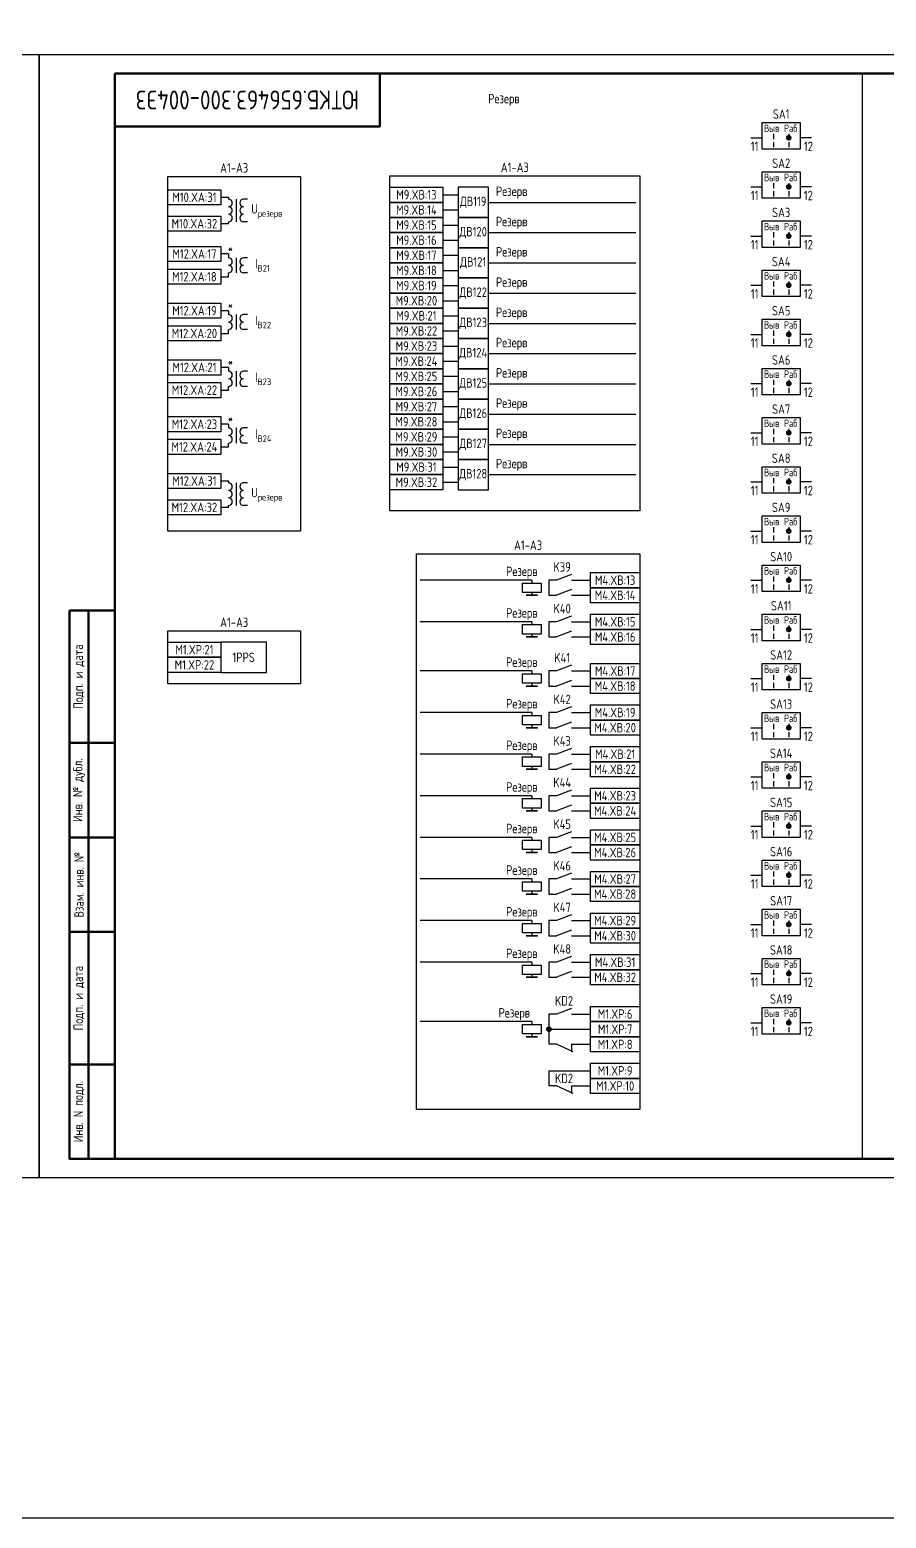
# Model space of a CAD drawing. Header units: millimetres. Extents: x -1612 to 9998, y -90 to 1220.
# Drawn here: x 7557.5 to 7783.8, y -90 to 303.6 of the extents above; entities that cross this region are included whole.
import ezdxf

# ---------------------------------------------------------------- set-up
doc = ezdxf.new("R2010")
doc.units = ezdxf.units.MM
doc.styles.add('Gost_type_A', font='GOST_A.TTF')

# ---------------------------------------------------------------- blocks, each defined once
blk = doc.blocks.new('Формат_А3')
blk.add_lwpolyline([(-420, 297), (0, 297), (0, 0), (-420, 0)], close=True)
at = {"lineweight": 50}
blk.add_lwpolyline([(-400, 292), (-5, 292), (-5, 5), (-400, 5)], close=True, dxfattribs=at)
blk = doc.blocks.new('Штамп угловой верхний')
at = {"lineweight": 50}
blk.add_lwpolyline([(0, 0), (70, 0), (70, -14), (0, -14)], close=True, dxfattribs=at)
blk = doc.blocks.new('POINT')
at = {"const_width": 0.75}
blk.add_lwpolyline([(-0.375, 0, 1), (0.375, 0, 1)], format="xyb", close=True, dxfattribs=at)
blk = doc.blocks.new('Переключатель_положение')
for p, q in [((2, 1), (2, -0.34)), ((2, -1.14), (2, -2.49))]:
    blk.add_line(p, q)
blk = doc.blocks.new('Штамп левый нижний')
at = {"lineweight": 50}
for points in [[(-12, 145), (-7, 145), (-7, 110), (-12, 110)], [(-7, 145), (0, 145), (0, 110), (-7, 110)], [(-12, 110), (-7, 110), (-7, 85), (-12, 85)], [(-7, 110), (0, 110), (0, 85), (-7, 85)], [(-12, 85), (-7, 85), (-7, 60), (-12, 60)], [(-7, 85), (0, 85), (0, 60), (-7, 60)], [(-12, 60), (-7, 60), (-7, 25), (-12, 25)], [(-7, 60), (0, 60), (0, 25), (-7, 25)], [(-12, 25), (-7, 25), (-7, 0), (-12, 0)], [(-7, 25), (0, 25), (0, 0), (-7, 0)]]:
    blk.add_lwpolyline(points, close=True, dxfattribs=at)
at = {"char_height": 2.5, "attachment_point": 5, "rotation": 90, "style": 'Gost_type_A'}
for s, insert, width in [('Подп. и дата', (-9.5, 127.5), 35), ('Инв. № дубл.', (-9.5, 97.5), 25), ('Взам. инв. №', (-9.5, 72.5), 25), ('Подп. и дата', (-9.5, 42.5), 35), ('Инв. N подл.', (-9.5, 12.5), 25)]:
    blk.add_mtext(s, dxfattribs=dict(at, insert=insert, width=width))

msp = doc.modelspace()

# ---------------------------------------------------------------- linework, layer by layer
for p, q in [((7777.5, 5), (7777.5, 292)), ((7748, 275), (7751, 275)), ((7764, 275), (7761, 275)), ((7666.64, 259.92), (7670.64, 259.92)), ((7748, 262), (7751, 262)), ((7764, 262), (7761, 262)), ((7666.64, 255.92), (7670.64, 255.92)), ((7678.64, 257.92), (7717.64, 257.92)), ((7666.64, 251.92), (7670.64, 251.92)), ((7678.64, 249.92), (7717.64, 249.92)), ((7748, 249), (7751, 249)), ((7764, 249), (7761, 249)), ((7610, 244.27), (7608, 244.27)), ((7666.64, 247.92), (7670.64, 247.92)), ((7666.64, 243.92), (7670.64, 243.92)), ((7678.64, 241.92), (7717.64, 241.92)), ((7608, 238.27), (7610, 238.27)), ((7666.64, 239.92), (7670.64, 239.92)), ((7666.64, 235.92), (7670.64, 235.92)), ((7678.64, 233.92), (7717.64, 233.92)), ((7748, 236), (7751, 236)), ((7764, 236), (7761, 236)), ((7610, 229.27), (7608, 229.27)), ((7666.64, 231.92), (7670.64, 231.92)), ((7666.64, 227.92), (7670.64, 227.92)), ((7678.64, 225.92), (7717.64, 225.92)), ((7608, 223.27), (7610, 223.27)), ((7666.64, 223.92), (7670.64, 223.92)), ((7748, 223), (7751, 223)), ((7764, 223), (7761, 223)), ((7666.64, 219.92), (7670.64, 219.92)), ((7678.64, 217.92), (7717.64, 217.92)), ((7610, 214.27), (7608, 214.27)), ((7666.64, 215.92), (7670.64, 215.92)), ((7666.64, 211.92), (7670.64, 211.92)), ((7678.64, 209.92), (7717.64, 209.92)), ((7748, 210), (7751, 210)), ((7764, 210), (7761, 210)), ((7608, 208.27), (7610, 208.27)), ((7666.64, 207.92), (7670.64, 207.92)), ((7666.64, 203.92), (7670.64, 203.92)), ((7678.64, 201.92), (7717.64, 201.92)), ((7610, 199.27), (7608, 199.27)), ((7666.64, 199.92), (7670.64, 199.92)), ((7748, 197), (7751, 197)), ((7764, 197), (7761, 197)), ((7608, 193.27), (7610, 193.27)), ((7666.64, 195.92), (7670.64, 195.92)), ((7678.64, 193.92), (7717.64, 193.92)), ((7666.64, 191.92), (7670.64, 191.92)), ((7666.64, 187.92), (7670.64, 187.92)), ((7678.64, 185.92), (7717.64, 185.92)), ((7666.64, 183.92), (7670.64, 183.92)), ((7748, 184), (7751, 184)), ((7764, 184), (7761, 184)), ((7748, 171), (7751, 171)), ((7764, 171), (7761, 171)), ((7690.14, 158.02), (7660.64, 158.02)), ((7690.14, 158.02), (7690.14, 157.27)), ((7748, 158), (7751, 158)), ((7764, 158), (7761, 158)), ((7690.14, 154.77), (7690.14, 154.02)), ((7690.14, 147.02), (7660.64, 147.02)), ((7690.14, 147.02), (7690.14, 146.27)), ((7690.14, 143.77), (7690.14, 143.02)), ((7748, 145), (7751, 145)), ((7764, 145), (7761, 145)), ((7690.14, 134.02), (7660.64, 134.02)), ((7690.14, 134.02), (7690.14, 133.27)), ((7690.14, 130.77), (7690.14, 130.02)), ((7748, 132), (7751, 132)), ((7764, 132), (7761, 132)), ((7690.14, 123.02), (7660.64, 123.02)), ((7690.14, 123.02), (7690.14, 122.27)), ((7690.14, 119.77), (7690.14, 119.02)), ((7748, 119), (7751, 119)), ((7764, 119), (7761, 119)), ((7690.14, 112.02), (7660.64, 112.02)), ((7690.14, 112.02), (7690.14, 111.27)), ((7690.14, 108.77), (7690.14, 108.02)), ((7748, 106), (7751, 106)), ((7764, 106), (7761, 106)), ((7690.14, 101.02), (7660.64, 101.02)), ((7690.14, 101.02), (7690.14, 100.27)), ((7690.14, 97.77), (7690.14, 97.02)), ((7748, 93), (7751, 93)), ((7764, 93), (7761, 93)), ((7690.14, 90.02), (7660.64, 90.02)), ((7690.14, 90.02), (7690.14, 89.27)), ((7690.14, 86.77), (7690.14, 86.02)), ((7690.14, 79.02), (7660.64, 79.02)), ((7690.14, 79.02), (7690.14, 78.27)), ((7748, 80), (7751, 80)), ((7764, 80), (7761, 80)), ((7690.14, 75.77), (7690.14, 75.02)), ((7690.14, 68.02), (7660.64, 68.02)), ((7690.14, 68.02), (7690.14, 67.27)), ((7748, 67), (7751, 67)), ((7764, 67), (7761, 67)), ((7690.14, 64.77), (7690.14, 64.02)), ((7690.14, 57.02), (7660.64, 57.02)), ((7690.14, 57.02), (7690.14, 56.27)), ((7690.14, 53.77), (7690.14, 53.02)), ((7748, 54), (7751, 54)), ((7764, 54), (7761, 54)), ((7690.14, 41.3), (7660.64, 41.3)), ((7690.14, 41.3), (7690.14, 40.55)), ((7748, 41), (7751, 41)), ((7764, 41), (7761, 41)), ((7690.14, 38.05), (7690.14, 37.3)), ((7700.64, 35.3), (7700.64, 33.3)), ((7694.64, 28.3), (7694.64, 24.3)), ((7700.64, 24.3), (7700.64, 22.3))]:
    msp.add_line(p, q)
at = {"ltscale": 4}
for p, q in [((7608, 259.27), (7610, 259.27)), ((7610, 259.27), (7610, 258.77)), ((7610, 259.27), (7610, 258.77)), ((7612, 258.77), (7612, 254.77)), ((7612, 256.77), (7612, 252.77)), ((7615, 258.77), (7614, 258.77)), ((7610, 252.27), (7608, 252.27)), ((7610, 252.27), (7610, 252.77)), ((7615, 252.77), (7614, 252.77)), ((7610, 244.27), (7610, 243.27)), ((7610, 243.77), (7610, 243.27)), ((7612, 243.27), (7612, 239.27)), ((7612, 243.27), (7612, 239.27)), ((7615, 243.27), (7614, 243.27)), ((7615, 243.27), (7614, 243.27)), ((7610, 238.27), (7610, 239.27)), ((7615, 239.27), (7614, 239.27)), ((7615, 239.27), (7614, 239.27)), ((7610, 229.27), (7610, 228.27)), ((7610, 228.77), (7610, 228.27)), ((7612, 228.27), (7612, 224.27)), ((7612, 228.27), (7612, 224.27)), ((7615, 228.27), (7614, 228.27)), ((7615, 228.27), (7614, 228.27)), ((7610, 223.27), (7610, 224.27)), ((7615, 224.27), (7614, 224.27)), ((7615, 224.27), (7614, 224.27)), ((7610, 214.27), (7610, 213.27)), ((7610, 213.77), (7610, 213.27)), ((7612, 213.27), (7612, 209.27)), ((7612, 213.27), (7612, 209.27)), ((7615, 213.27), (7614, 213.27)), ((7615, 213.27), (7614, 213.27)), ((7610, 208.27), (7610, 209.27)), ((7615, 209.27), (7614, 209.27)), ((7615, 209.27), (7614, 209.27)), ((7610, 199.27), (7610, 198.27)), ((7610, 198.77), (7610, 198.27)), ((7612, 198.27), (7612, 194.27)), ((7612, 198.27), (7612, 194.27)), ((7615, 198.27), (7614, 198.27)), ((7615, 198.27), (7614, 198.27)), ((7610, 193.27), (7610, 194.27)), ((7615, 194.27), (7614, 194.27)), ((7615, 194.27), (7614, 194.27)), ((7608, 184.26), (7610, 184.26)), ((7610, 184.26), (7610, 183.76)), ((7610, 184.26), (7610, 183.76)), ((7612, 183.76), (7612, 179.76)), ((7612, 181.76), (7612, 177.76)), ((7615, 183.76), (7614, 183.76)), ((7610, 177.26), (7608, 177.26)), ((7610, 177.26), (7610, 177.76)), ((7615, 177.76), (7614, 177.76))]:
    msp.add_line(p, q, dxfattribs=at)
at = {"ltscale": 1.08}
for p, q in [((7696.64, 158.02), (7694.64, 158.02)), ((7694.64, 158.02), (7694.64, 154.02)), ((7700.64, 158.02), (7705.64, 158.02)), ((7694.64, 154.02), (7696.64, 154.02)), ((7700.64, 154.02), (7705.64, 154.02)), ((7696.64, 147.02), (7694.64, 147.02)), ((7694.64, 147.02), (7694.64, 143.02)), ((7700.64, 147.02), (7705.64, 147.02)), ((7694.64, 143.02), (7696.64, 143.02)), ((7700.64, 143.02), (7705.64, 143.02)), ((7696.64, 134.02), (7694.64, 134.02)), ((7694.64, 134.02), (7694.64, 130.02)), ((7700.64, 134.02), (7705.64, 134.02)), ((7694.64, 130.02), (7696.64, 130.02)), ((7700.64, 130.02), (7705.64, 130.02)), ((7696.64, 123.02), (7694.64, 123.02)), ((7694.64, 123.02), (7694.64, 119.02)), ((7700.64, 123.02), (7705.64, 123.02)), ((7694.64, 119.02), (7696.64, 119.02)), ((7700.64, 119.02), (7705.64, 119.02)), ((7696.64, 112.02), (7694.64, 112.02)), ((7694.64, 112.02), (7694.64, 108.02)), ((7700.64, 112.02), (7705.64, 112.02)), ((7694.64, 108.02), (7696.64, 108.02)), ((7700.64, 108.02), (7705.64, 108.02)), ((7696.64, 101.02), (7694.64, 101.02)), ((7694.64, 101.02), (7694.64, 97.02)), ((7700.64, 101.02), (7705.64, 101.02)), ((7694.64, 97.02), (7696.64, 97.02)), ((7700.64, 97.02), (7705.64, 97.02)), ((7696.64, 90.02), (7694.64, 90.02)), ((7694.64, 90.02), (7694.64, 86.02)), ((7700.64, 90.02), (7705.64, 90.02)), ((7694.64, 86.02), (7696.64, 86.02)), ((7700.64, 86.02), (7705.64, 86.02)), ((7696.64, 79.02), (7694.64, 79.02)), ((7694.64, 79.02), (7694.64, 75.02)), ((7700.64, 79.02), (7705.64, 79.02)), ((7694.64, 75.02), (7696.64, 75.02)), ((7700.64, 75.02), (7705.64, 75.02)), ((7696.64, 68.02), (7694.64, 68.02)), ((7694.64, 68.02), (7694.64, 64.02)), ((7700.64, 68.02), (7705.64, 68.02)), ((7694.64, 64.02), (7696.64, 64.02)), ((7700.64, 64.02), (7705.64, 64.02)), ((7696.64, 57.02), (7694.64, 57.02)), ((7694.64, 57.02), (7694.64, 53.02)), ((7700.64, 57.02), (7705.64, 57.02)), ((7694.64, 53.02), (7696.64, 53.02)), ((7700.64, 53.02), (7705.64, 53.02)), ((7696.64, 43.3), (7694.64, 43.3)), ((7694.64, 43.3), (7694.64, 35.3)), ((7700.64, 43.3), (7705.64, 43.3)), ((7694.64, 39.3), (7705.64, 39.3)), ((7696.64, 35.3), (7694.64, 35.3)), ((7700.64, 35.3), (7705.64, 35.3)), ((7694.64, 28.3), (7705.64, 28.3)), ((7696.64, 24.3), (7694.64, 24.3)), ((7700.64, 24.3), (7705.64, 24.3))]:
    msp.add_line(p, q, dxfattribs=at)
at = {"ltscale": 4.32}
for p, q in [((7700.64, 159.52), (7696.64, 158.02)), ((7700.64, 155.52), (7696.64, 154.02)), ((7700.64, 148.52), (7696.64, 147.02)), ((7700.64, 144.52), (7696.64, 143.02)), ((7700.64, 135.52), (7696.64, 134.02)), ((7700.64, 131.52), (7696.64, 130.02)), ((7700.64, 124.52), (7696.64, 123.02)), ((7700.64, 120.52), (7696.64, 119.02)), ((7700.64, 113.52), (7696.64, 112.02)), ((7700.64, 109.52), (7696.64, 108.02)), ((7700.64, 102.52), (7696.64, 101.02)), ((7700.64, 98.52), (7696.64, 97.02)), ((7700.64, 91.52), (7696.64, 90.02)), ((7700.64, 87.52), (7696.64, 86.02)), ((7700.64, 80.52), (7696.64, 79.02)), ((7700.64, 76.52), (7696.64, 75.02)), ((7700.64, 69.52), (7696.64, 68.02)), ((7700.64, 65.52), (7696.64, 64.02)), ((7700.64, 58.52), (7696.64, 57.02)), ((7700.64, 54.52), (7696.64, 53.02)), ((7700.64, 44.8), (7696.64, 43.3)), ((7701.03, 33.3), (7696.64, 35.3)), ((7701.03, 22.3), (7696.64, 24.3))]:
    msp.add_line(p, q, dxfattribs=at)
for points in [[(-1612, 1220), (9998.36, 1220), (9998.36, -90), (-1612, -90)], [(7751, 279), (7761, 279), (7761, 272), (7751, 272)], [(7594, 264.78), (7629, 264.78), (7629, 171), (7594, 171)], [(7652.64, 264.92), (7718.64, 264.92), (7718.64, 176.38), (7652.64, 176.38)], [(7751, 266), (7761, 266), (7761, 259), (7751, 259)], [(7594, 261.27), (7608, 261.27), (7608, 257.27), (7594, 257.27)], [(7594, 261.27), (7608, 261.27), (7608, 257.27), (7594, 257.27)], [(7652.64, 261.92), (7666.64, 261.92), (7666.64, 257.92), (7652.64, 257.92)], [(7652.64, 257.92), (7666.64, 257.92), (7666.64, 253.92), (7652.64, 253.92)], [(7594, 254.27), (7608, 254.27), (7608, 250.27), (7594, 250.27)], [(7652.64, 253.92), (7666.64, 253.92), (7666.64, 249.92), (7652.64, 249.92)], [(7751, 253), (7761, 253), (7761, 246), (7751, 246)], [(7652.64, 249.92), (7666.64, 249.92), (7666.64, 245.92), (7652.64, 245.92)], [(7594, 246.27), (7608, 246.27), (7608, 242.27), (7594, 242.27)], [(7652.64, 245.92), (7666.64, 245.92), (7666.64, 241.92), (7652.64, 241.92)], [(7594, 240.27), (7608, 240.27), (7608, 236.27), (7594, 236.27)], [(7652.64, 241.92), (7666.64, 241.92), (7666.64, 237.92), (7652.64, 237.92)], [(7652.64, 237.92), (7666.64, 237.92), (7666.64, 233.92), (7652.64, 233.92)], [(7751, 240), (7761, 240), (7761, 233), (7751, 233)], [(7652.64, 233.92), (7666.64, 233.92), (7666.64, 229.92), (7652.64, 229.92)], [(7594, 231.27), (7608, 231.27), (7608, 227.27), (7594, 227.27)], [(7652.64, 229.92), (7666.64, 229.92), (7666.64, 225.92), (7652.64, 225.92)], [(7594, 225.27), (7608, 225.27), (7608, 221.27), (7594, 221.27)], [(7652.64, 225.92), (7666.64, 225.92), (7666.64, 221.92), (7652.64, 221.92)], [(7751, 227), (7761, 227), (7761, 220), (7751, 220)], [(7652.64, 221.92), (7666.64, 221.92), (7666.64, 217.92), (7652.64, 217.92)], [(7652.64, 217.92), (7666.64, 217.92), (7666.64, 213.92), (7652.64, 213.92)], [(7594, 216.27), (7608, 216.27), (7608, 212.27), (7594, 212.27)], [(7652.64, 213.92), (7666.64, 213.92), (7666.64, 209.92), (7652.64, 209.92)], [(7751, 214), (7761, 214), (7761, 207), (7751, 207)], [(7594, 210.27), (7608, 210.27), (7608, 206.27), (7594, 206.27)], [(7652.64, 209.92), (7666.64, 209.92), (7666.64, 205.92), (7652.64, 205.92)], [(7652.64, 205.92), (7666.64, 205.92), (7666.64, 201.92), (7652.64, 201.92)], [(7594, 201.27), (7608, 201.27), (7608, 197.27), (7594, 197.27)], [(7652.64, 201.92), (7666.64, 201.92), (7666.64, 197.92), (7652.64, 197.92)], [(7751, 201), (7761, 201), (7761, 194), (7751, 194)], [(7652.64, 197.92), (7666.64, 197.92), (7666.64, 193.92), (7652.64, 193.92)], [(7594, 195.27), (7608, 195.27), (7608, 191.27), (7594, 191.27)], [(7652.64, 193.92), (7666.64, 193.92), (7666.64, 189.92), (7652.64, 189.92)], [(7652.64, 189.92), (7666.64, 189.92), (7666.64, 185.92), (7652.64, 185.92)], [(7594, 186.26), (7608, 186.26), (7608, 182.26), (7594, 182.26)], [(7652.64, 185.92), (7666.64, 185.92), (7666.64, 181.92), (7652.64, 181.92)], [(7751, 188), (7761, 188), (7761, 181), (7751, 181)], [(7594, 179.26), (7608, 179.26), (7608, 175.26), (7594, 175.26)], [(7751, 175), (7761, 175), (7761, 168), (7751, 168)], [(7659.64, 165.02), (7718.64, 165.02), (7718.64, 18.06), (7659.64, 18.06)], [(7751, 162), (7761, 162), (7761, 155), (7751, 155)], [(7705.64, 160.02), (7718.64, 160.02), (7718.64, 156.02), (7705.64, 156.02)], [(7705.64, 160.02), (7718.64, 160.02), (7718.64, 156.02), (7705.64, 156.02)], [(7692.64, 157.27), (7692.64, 154.77), (7687.64, 154.77), (7687.64, 157.27)], [(7691.64, 154.02), (7688.64, 154.02)], [(7705.64, 156.02), (7718.64, 156.02), (7718.64, 152.02), (7705.64, 152.02)], [(7692.64, 146.27), (7692.64, 143.77), (7687.64, 143.77), (7687.64, 146.27)], [(7705.64, 149.02), (7718.64, 149.02), (7718.64, 145.02), (7705.64, 145.02)], [(7751, 149), (7761, 149), (7761, 142), (7751, 142)], [(7594, 144.63), (7629, 144.63), (7629, 130.63), (7594, 130.63)], [(7691.64, 143.02), (7688.64, 143.02)], [(7705.64, 145.02), (7718.64, 145.02), (7718.64, 141.02), (7705.64, 141.02)], [(7594, 141.63), (7608, 141.63), (7608, 137.63), (7594, 137.63)], [(7594, 137.63), (7608, 137.63), (7608, 133.63), (7594, 133.63)], [(7705.64, 136.02), (7718.64, 136.02), (7718.64, 132.02), (7705.64, 132.02)], [(7751, 136), (7761, 136), (7761, 129), (7751, 129)], [(7692.64, 133.27), (7692.64, 130.77), (7687.64, 130.77), (7687.64, 133.27)], [(7691.64, 130.02), (7688.64, 130.02)], [(7705.64, 132.02), (7718.64, 132.02), (7718.64, 128.02), (7705.64, 128.02)], [(7692.64, 122.27), (7692.64, 119.77), (7687.64, 119.77), (7687.64, 122.27)], [(7705.64, 125.02), (7718.64, 125.02), (7718.64, 121.02), (7705.64, 121.02)], [(7751, 123), (7761, 123), (7761, 116), (7751, 116)], [(7691.64, 119.02), (7688.64, 119.02)], [(7705.64, 121.02), (7718.64, 121.02), (7718.64, 117.02), (7705.64, 117.02)], [(7692.64, 111.27), (7692.64, 108.77), (7687.64, 108.77), (7687.64, 111.27)], [(7705.64, 114.02), (7718.64, 114.02), (7718.64, 110.02), (7705.64, 110.02)], [(7691.64, 108.02), (7688.64, 108.02)], [(7705.64, 110.02), (7718.64, 110.02), (7718.64, 106.02), (7705.64, 106.02)], [(7751, 110), (7761, 110), (7761, 103), (7751, 103)], [(7705.64, 103.02), (7718.64, 103.02), (7718.64, 99.02), (7705.64, 99.02)], [(7692.64, 100.27), (7692.64, 97.77), (7687.64, 97.77), (7687.64, 100.27)], [(7705.64, 99.02), (7718.64, 99.02), (7718.64, 95.02), (7705.64, 95.02)], [(7691.64, 97.02), (7688.64, 97.02)], [(7751, 97), (7761, 97), (7761, 90), (7751, 90)], [(7705.64, 92.02), (7718.64, 92.02), (7718.64, 88.02), (7705.64, 88.02)], [(7692.64, 89.27), (7692.64, 86.77), (7687.64, 86.77), (7687.64, 89.27)], [(7705.64, 88.02), (7718.64, 88.02), (7718.64, 84.02), (7705.64, 84.02)], [(7691.64, 86.02), (7688.64, 86.02)], [(7751, 84), (7761, 84), (7761, 77), (7751, 77)], [(7705.64, 81.02), (7718.64, 81.02), (7718.64, 77.02), (7705.64, 77.02)], [(7692.64, 78.27), (7692.64, 75.77), (7687.64, 75.77), (7687.64, 78.27)], [(7691.64, 75.02), (7688.64, 75.02)], [(7705.64, 77.02), (7718.64, 77.02), (7718.64, 73.02), (7705.64, 73.02)], [(7751, 71), (7761, 71), (7761, 64), (7751, 64)], [(7692.64, 67.27), (7692.64, 64.77), (7687.64, 64.77), (7687.64, 67.27)], [(7705.64, 70.02), (7718.64, 70.02), (7718.64, 66.02), (7705.64, 66.02)], [(7691.64, 64.02), (7688.64, 64.02)], [(7705.64, 66.02), (7718.64, 66.02), (7718.64, 62.02), (7705.64, 62.02)], [(7692.64, 56.27), (7692.64, 53.77), (7687.64, 53.77), (7687.64, 56.27)], [(7705.64, 59.02), (7718.64, 59.02), (7718.64, 55.02), (7705.64, 55.02)], [(7751, 58), (7761, 58), (7761, 51), (7751, 51)], [(7691.64, 53.02), (7688.64, 53.02)], [(7705.64, 55.02), (7718.64, 55.02), (7718.64, 51.02), (7705.64, 51.02)], [(7705.64, 45.3), (7718.64, 45.3), (7718.64, 41.3), (7705.64, 41.3)], [(7751, 45), (7761, 45), (7761, 38), (7751, 38)], [(7692.64, 40.55), (7692.64, 38.05), (7687.64, 38.05), (7687.64, 40.55)], [(7705.64, 41.3), (7718.64, 41.3), (7718.64, 37.3), (7705.64, 37.3)], [(7691.64, 37.3), (7688.64, 37.3)], [(7705.64, 37.3), (7718.64, 37.3), (7718.64, 33.3), (7705.64, 33.3)], [(7705.64, 30.3), (7718.64, 30.3), (7718.64, 26.3), (7705.64, 26.3)], [(7705.64, 26.3), (7718.64, 26.3), (7718.64, 22.3), (7705.64, 22.3)]]:
    msp.add_lwpolyline(points, close=True)
at = {"ltscale": 4}
for points in [[(7670.64, 253.92), (7678.64, 253.92), (7678.64, 261.92), (7670.64, 261.92)], [(7670.64, 245.92), (7678.64, 245.92), (7678.64, 253.92), (7670.64, 253.92)], [(7670.64, 237.92), (7678.64, 237.92), (7678.64, 245.92), (7670.64, 245.92)], [(7670.64, 229.92), (7678.64, 229.92), (7678.64, 237.92), (7670.64, 237.92)], [(7670.64, 221.92), (7678.64, 221.92), (7678.64, 229.92), (7670.64, 229.92)], [(7670.64, 213.92), (7678.64, 213.92), (7678.64, 221.92), (7670.64, 221.92)], [(7670.64, 205.92), (7678.64, 205.92), (7678.64, 213.92), (7670.64, 213.92)], [(7670.64, 197.92), (7678.64, 197.92), (7678.64, 205.92), (7670.64, 205.92)], [(7670.64, 189.92), (7678.64, 189.92), (7678.64, 197.92), (7670.64, 197.92)], [(7670.64, 181.92), (7678.64, 181.92), (7678.64, 189.92), (7670.64, 189.92)], [(7608, 133.63), (7620, 133.63), (7620, 141.63), (7608, 141.63)]]:
    msp.add_lwpolyline(points, close=True, dxfattribs=at)
for centre, start, end in [((7610, 257.77), 270, 90), ((7610, 255.77), 270, 90), ((7614, 257.77), 90, 270), ((7614, 257.77), 90, 270), ((7614, 255.77), 90, 270), ((7614, 255.77), 90, 270), ((7610, 253.77), 270, 90), ((7614, 253.77), 90, 270), ((7610, 242.27), 270, 90), ((7610, 242.27), 270, 90), ((7610, 240.27), 270, 90), ((7610, 240.27), 270, 90), ((7614, 242.27), 90, 270), ((7614, 242.27), 90, 270), ((7614, 240.27), 90, 270), ((7614, 240.27), 90, 270), ((7610, 227.27), 270, 90), ((7610, 227.27), 270, 90), ((7614, 227.27), 90, 270), ((7614, 227.27), 90, 270), ((7610, 225.27), 270, 90), ((7610, 225.27), 270, 90), ((7614, 225.27), 90, 270), ((7614, 225.27), 90, 270), ((7610, 212.27), 270, 90), ((7610, 212.27), 270, 90), ((7614, 212.27), 90, 270), ((7614, 212.27), 90, 270), ((7610, 210.27), 270, 90), ((7610, 210.27), 270, 90), ((7614, 210.27), 90, 270), ((7614, 210.27), 90, 270), ((7610, 197.27), 270, 90), ((7610, 197.27), 270, 90), ((7614, 197.27), 90, 270), ((7614, 197.27), 90, 270), ((7610, 195.27), 270, 90), ((7610, 195.27), 270, 90), ((7614, 195.27), 90, 270), ((7614, 195.27), 90, 270), ((7610, 182.76), 270, 90), ((7610, 180.76), 270, 90), ((7614, 182.76), 90, 270), ((7614, 182.76), 90, 270), ((7614, 180.76), 90, 270), ((7614, 180.76), 90, 270), ((7610, 178.76), 270, 90), ((7614, 178.76), 90, 270)]:
    msp.add_arc(centre, 1, start, end, dxfattribs=at)

# ---------------------------------------------------------------- block references
for name, p in [('Формат_А3', (7560, 0)), ('Формат_А3', (7980, 0)), ('Штамп угловой верхний', (7580, 292)), ('Переключатель_положение', (7752, 275)), ('POINT', (7758, 275)), ('Переключатель_положение', (7756, 275)), ('Переключатель_положение', (7752, 262)), ('POINT', (7758, 262)), ('Переключатель_положение', (7756, 262)), ('Переключатель_положение', (7752, 249)), ('POINT', (7758, 249)), ('Переключатель_положение', (7756, 249)), ('Переключатель_положение', (7752, 236)), ('POINT', (7758, 236)), ('Переключатель_положение', (7756, 236)), ('Переключатель_положение', (7752, 223)), ('POINT', (7758, 223)), ('Переключатель_положение', (7756, 223)), ('Переключатель_положение', (7752, 210)), ('POINT', (7758, 210)), ('Переключатель_положение', (7756, 210)), ('Переключатель_положение', (7752, 197)), ('POINT', (7758, 197)), ('Переключатель_положение', (7756, 197)), ('Переключатель_положение', (7752, 184)), ('Переключатель_положение', (7756, 184)), ('POINT', (7758, 184)), ('Переключатель_положение', (7752, 171)), ('POINT', (7758, 171)), ('Переключатель_положение', (7756, 171)), ('Переключатель_положение', (7752, 158)), ('POINT', (7758, 158)), ('Переключатель_положение', (7756, 158)), ('Штамп левый нижний', (7580, 5)), ('Переключатель_положение', (7752, 145)), ('POINT', (7758, 145)), ('Переключатель_положение', (7756, 145)), ('Переключатель_положение', (7752, 132)), ('POINT', (7758, 132)), ('Переключатель_положение', (7756, 132)), ('Переключатель_положение', (7752, 119)), ('POINT', (7758, 119)), ('Переключатель_положение', (7756, 119)), ('Переключатель_положение', (7752, 106)), ('POINT', (7758, 106)), ('Переключатель_положение', (7756, 106)), ('Переключатель_положение', (7752, 93)), ('POINT', (7758, 93)), ('Переключатель_положение', (7756, 93)), ('Переключатель_положение', (7752, 80)), ('POINT', (7758, 80)), ('Переключатель_положение', (7756, 80)), ('Переключатель_положение', (7752, 67)), ('POINT', (7758, 67)), ('Переключатель_положение', (7756, 67)), ('Переключатель_положение', (7752, 54)), ('POINT', (7758, 54)), ('Переключатель_положение', (7756, 54)), ('POINT', (7694.64, 39.3)), ('Переключатель_положение', (7752, 41)), ('POINT', (7758, 41)), ('Переключатель_положение', (7756, 41))]:
    msp.add_blockref(name, p)

# ---------------------------------------------------------------- texts
at = {"insert": (7615, 285), "char_height": 5, "width": 70, "attachment_point": 5, "rotation": 180, "style": 'Gost_type_A'}
msp.add_mtext('ЮТКБ.656463.300-004Э3', dxfattribs=at)
at = {"char_height": 2.5, "style": 'Gost_type_A'}
for s, insert, width, attachment_point, line_spacing_factor in [('Резерв', (7682.75, 285), 197.5, 5, 0.9), ('A1-A3', (7611.5, 265.78), 35, 8, 0.9), ('A1-A3', (7685.64, 265.92), 66, 8, 0.9), ('A1-A3', (7689.14, 166.02), 59, 8, 0.9), ('A1-A3', (7611.5, 145.63), 35, 8, 0.9), ('Резерв', (7689.64, 43.3), 37, 6, 0.8)]:
    msp.add_mtext(s, dxfattribs=dict(at, insert=insert, width=width, attachment_point=attachment_point, line_spacing_factor=line_spacing_factor))
at = {"style": 'Gost_type_A'}
for s, insert, char_height, width, attachment_point in [('SA1', (7756, 280), 2.5, 10, 8), ('Выв', (7753.5, 277.5), 2, 5, 5), ('Раб', (7758.5, 277.5), 2, 5, 5), ('11', (7750, 273.98), 2.5, 5, 3), ('12', (7762, 273.98), 2.5, 5, 1), ('SA2', (7756, 267), 2.5, 10, 8), ('Выв', (7753.5, 264.5), 2, 5, 5), ('Раб', (7758.5, 264.5), 2, 5, 5), ('M10.XA:31', (7600.99, 259.27), 2.5, 14.018, 5), ('M9.XВ:13', (7659.64, 259.92), 2.5, 14, 5), ('Резерв', (7680.64, 258.92), 2.5, 37, 7), ('11', (7750, 260.98), 2.5, 5, 3), ('12', (7762, 260.98), 2.5, 5, 1), ('\\A1;U{\\H0.7x;\\S^ резерв;}', (7616, 255.77), 2.5, 12, 4), ('M9.XВ:14', (7659.64, 255.92), 2.5, 14, 5), ('ДВ119', (7674.64, 257.92), 2.5, 7.9998, 5), ('SA3', (7756, 254), 2.5, 10, 8), ('M10.XA:32', (7600.99, 252.27), 2.5, 14.018, 5), ('M9.XВ:15', (7659.64, 251.92), 2.5, 14, 5), ('Резерв', (7680.64, 250.92), 2.5, 37, 7), ('Выв', (7753.5, 251.5), 2, 5, 5), ('Раб', (7758.5, 251.5), 2, 5, 5), ('M9.XВ:16', (7659.64, 247.92), 2.5, 14, 5), ('ДВ120', (7674.64, 249.92), 2.5, 7.9998, 5), ('11', (7750, 247.98), 2.5, 5, 3), ('12', (7762, 247.98), 2.5, 5, 1), ('M12.XA:17', (7601, 244.27), 2.5, 14, 5), ('*', (7610.5, 245.77), 2.5, 3, 5), ('M9.XВ:17', (7659.64, 243.92), 2.5, 14, 5), ('Резерв', (7680.64, 242.92), 2.5, 27.8465, 7), ('\\A1;I{\\H0.7x;\\S^ B21;}', (7617, 241.27), 2.5, 8, 4), ('M9.XВ:18', (7659.64, 239.92), 2.5, 14, 5), ('ДВ121', (7674.64, 241.92), 2.5, 7.9998, 5), ('SA4', (7756, 241), 2.5, 10, 8), ('M12.XA:18', (7600.99, 238.26), 2.5, 14.018, 5), ('M9.XВ:19', (7659.64, 235.92), 2.5, 14, 5), ('Резерв', (7680.64, 234.92), 2.5, 39.1584, 7), ('Выв', (7753.5, 238.5), 2, 5, 5), ('Раб', (7758.5, 238.5), 2, 5, 5), ('M9.XВ:20', (7659.64, 231.92), 2.5, 14, 5), ('ДВ122', (7674.64, 233.92), 2.5, 7.9998, 5), ('11', (7750, 234.98), 2.5, 5, 3), ('12', (7762, 234.98), 2.5, 5, 1), ('M12.XA:19', (7601, 229.27), 2.5, 14, 5), ('*', (7610.5, 230.77), 2.5, 3, 5), ('M9.XВ:21', (7659.64, 227.92), 2.5, 14, 5), ('Резерв', (7680.64, 226.92), 2.5, 27.8465, 7), ('SA5', (7756, 228), 2.5, 10, 8), ('M12.XA:20', (7600.99, 223.26), 2.5, 14.018, 5), ('\\A1;I{\\H0.7x;\\S^ B22;}', (7617, 226.27), 2.5, 8, 4), ('M9.XВ:22', (7659.64, 223.92), 2.5, 14, 5), ('ДВ123', (7674.64, 225.92), 2.5, 7.9998, 5), ('Выв', (7753.5, 225.5), 2, 5, 5), ('Раб', (7758.5, 225.5), 2, 5, 5), ('M9.XВ:23', (7659.64, 219.92), 2.5, 14, 5), ('Резерв', (7680.64, 218.92), 2.5, 36.4793, 7), ('11', (7750, 221.98), 2.5, 5, 3), ('12', (7762, 221.98), 2.5, 5, 1), ('M9.XВ:24', (7659.64, 215.92), 2.5, 14, 5), ('ДВ124', (7674.64, 217.92), 2.5, 7.9998, 5), ('SA6', (7756, 215), 2.5, 10, 8), ('M12.XA:21', (7601, 214.27), 2.5, 14, 5), ('*', (7610.5, 215.77), 2.5, 3, 5), ('\\A1;I{\\H0.7x;\\S^ B23;}', (7617, 211.27), 2.5, 8, 4), ('M9.XВ:25', (7659.64, 211.92), 2.5, 14, 5), ('Резерв', (7680.64, 210.92), 2.5, 27.8465, 7), ('Выв', (7753.5, 212.5), 2, 5, 5), ('Раб', (7758.5, 212.5), 2, 5, 5), ('M12.XA:22', (7600.99, 208.27), 2.5, 14.018, 5), ('M9.XВ:26', (7659.64, 207.92), 2.5, 14, 5), ('ДВ125', (7674.64, 209.92), 2.5, 7.9998, 5), ('11', (7750, 208.98), 2.5, 5, 3), ('12', (7762, 208.98), 2.5, 5, 1), ('M9.XВ:27', (7659.64, 203.92), 2.5, 14, 5), ('Резерв', (7680.64, 202.92), 2.5, 35.3878, 7), ('*', (7610.5, 200.77), 2.5, 3, 5), ('M9.XВ:28', (7659.64, 199.92), 2.5, 14, 5), ('ДВ126', (7674.64, 201.92), 2.5, 7.9998, 5), ('SA7', (7756, 202), 2.5, 10, 8), ('M12.XA:23', (7601, 199.27), 2.5, 14, 5), ('\\A1;I{\\H0.7x;\\S^ B24;}', (7617, 196.27), 2.5, 8, 4), ('M9.XВ:29', (7659.64, 195.92), 2.5, 14, 5), ('Резерв', (7680.64, 194.92), 2.5, 27.8465, 7), ('Выв', (7753.5, 199.5), 2, 5, 5), ('Раб', (7758.5, 199.5), 2, 5, 5), ('M12.XA:24', (7600.99, 193.26), 2.5, 14.018, 5), ('M9.XВ:30', (7659.64, 191.92), 2.5, 14, 5), ('ДВ127', (7674.64, 193.92), 2.5, 7.9998, 5), ('11', (7750, 195.98), 2.5, 5, 3), ('12', (7762, 195.98), 2.5, 5, 1), ('M9.XВ:31', (7659.64, 187.92), 2.5, 14, 5), ('Резерв', (7680.64, 186.92), 2.5, 40.0514, 7), ('SA8', (7756, 189), 2.5, 10, 8), ('M12.XA:31', (7600.99, 184.26), 2.5, 14.018, 5), ('M9.XВ:32', (7659.64, 183.92), 2.5, 14, 5), ('ДВ128', (7674.64, 185.92), 2.5, 7.9998, 5), ('Выв', (7753.5, 186.5), 2, 5, 5), ('Раб', (7758.5, 186.5), 2, 5, 5), ('\\A1;U{\\H0.7x;\\S^ резерв;}', (7616, 180.76), 2.5, 12, 4), ('11', (7750, 182.98), 2.5, 5, 3), ('12', (7762, 182.98), 2.5, 5, 1), ('M12.XA:32', (7600.99, 177.26), 2.5, 14.018, 5), ('SA9', (7756, 176), 2.5, 10, 8), ('Выв', (7753.5, 173.5), 2, 5, 5), ('Раб', (7758.5, 173.5), 2, 5, 5), ('11', (7750, 169.98), 2.5, 5, 3), ('12', (7762, 169.98), 2.5, 5, 1), ('SA10', (7756, 163), 2.5, 10, 8), ('Резерв', (7691.64, 160.02), 2.5, 31.0015, 6), ('K39', (7698.14, 161.52), 2.5, 5, 5), ('Выв', (7753.5, 160.5), 2, 5, 5), ('Раб', (7758.5, 160.5), 2, 5, 5), ('M4.XВ:13', (7712.14, 158.02), 2.5, 13, 5), ('M4.XВ:14', (7712.14, 154.02), 2.5, 13, 5), ('11', (7750, 156.98), 2.5, 5, 3), ('12', (7762, 156.98), 2.5, 5, 1), ('Резерв', (7691.64, 149.02), 2.5, 31.0015, 6), ('K40', (7698.14, 150.52), 2.5, 5, 5), ('SA11', (7756, 150), 2.5, 10, 8), ('M4.XВ:15', (7712.14, 147.02), 2.5, 13, 5), ('Выв', (7753.5, 147.5), 2, 5, 5), ('Раб', (7758.5, 147.5), 2, 5, 5), ('M4.XВ:16', (7712.14, 143.02), 2.5, 13, 5), ('11', (7750, 143.98), 2.5, 5, 3), ('12', (7762, 143.98), 2.5, 5, 1), ('M1.XP:21', (7601, 139.63), 2.5, 14, 5), ('1PPS', (7614, 137.63), 2.5, 12, 5), ('K41', (7698.14, 137.52), 2.5, 5, 5), ('SA12', (7756, 137), 2.5, 10, 8), ('M1.XP:22', (7601, 135.63), 2.5, 14, 5), ('Резерв', (7691.64, 136.02), 2.5, 31.0015, 6), ('M4.XВ:17', (7712.14, 134.02), 2.5, 13, 5), ('Выв', (7753.5, 134.5), 2, 5, 5), ('Раб', (7758.5, 134.5), 2, 5, 5), ('M4.XВ:18', (7712.14, 130.02), 2.5, 13, 5), ('11', (7750, 130.98), 2.5, 5, 3), ('12', (7762, 130.98), 2.5, 5, 1), ('Резерв', (7691.64, 125.02), 2.5, 31.0015, 6), ('K42', (7698.14, 126.52), 2.5, 5, 5), ('SA13', (7756, 124), 2.5, 10, 8), ('M4.XВ:19', (7712.14, 123.02), 2.5, 13, 5), ('Выв', (7753.5, 121.5), 2, 5, 5), ('Раб', (7758.5, 121.5), 2, 5, 5), ('M4.XВ:20', (7712.14, 119.02), 2.5, 13, 5), ('Резерв', (7691.64, 114.02), 2.5, 31.0015, 6), ('K43', (7698.14, 115.52), 2.5, 5, 5), ('11', (7750, 117.98), 2.5, 5, 3), ('12', (7762, 117.98), 2.5, 5, 1), ('M4.XВ:21', (7712.14, 112.02), 2.5, 13, 5), ('SA14', (7756, 111), 2.5, 10, 8), ('M4.XВ:22', (7712.14, 108.02), 2.5, 13, 5), ('Выв', (7753.5, 108.5), 2, 5, 5), ('Раб', (7758.5, 108.5), 2, 5, 5), ('Резерв', (7691.64, 103.02), 2.5, 31.0015, 6), ('K44', (7698.14, 104.52), 2.5, 5, 5), ('11', (7750, 104.98), 2.5, 5, 3), ('12', (7762, 104.98), 2.5, 5, 1), ('M4.XВ:23', (7712.14, 101.02), 2.5, 13, 5), ('SA15', (7756, 98), 2.5, 10, 8), ('K45', (7698.14, 93.52), 2.5, 5, 5), ('M4.XВ:24', (7712.14, 97.02), 2.5, 13, 5), ('Выв', (7753.5, 95.5), 2, 5, 5), ('Раб', (7758.5, 95.5), 2, 5, 5), ('Резерв', (7691.64, 92.02), 2.5, 31.0015, 6), ('M4.XВ:25', (7712.14, 90.02), 2.5, 13, 5), ('11', (7750, 91.98), 2.5, 5, 3), ('12', (7762, 91.98), 2.5, 5, 1), ('M4.XВ:26', (7712.14, 86.02), 2.5, 13, 5), ('SA16', (7756, 85), 2.5, 10, 8), ('K46', (7698.14, 82.52), 2.5, 5, 5), ('Выв', (7753.5, 82.5), 2, 5, 5), ('Раб', (7758.5, 82.5), 2, 5, 5), ('Резерв', (7691.64, 81.02), 2.5, 31.0015, 6), ('M4.XВ:27', (7712.14, 79.02), 2.5, 13, 5), ('11', (7750, 78.98), 2.5, 5, 3), ('12', (7762, 78.98), 2.5, 5, 1), ('M4.XВ:28', (7712.14, 75.02), 2.5, 13, 5), ('Резерв', (7691.64, 70.02), 2.5, 31.0015, 6), ('K47', (7698.14, 71.52), 2.5, 5, 5), ('SA17', (7756, 72), 2.5, 10, 8), ('M4.XВ:29', (7712.14, 68.02), 2.5, 13, 5), ('Выв', (7753.5, 69.5), 2, 5, 5), ('Раб', (7758.5, 69.5), 2, 5, 5), ('M4.XВ:30', (7712.14, 64.02), 2.5, 13, 5), ('11', (7750, 65.98), 2.5, 5, 3), ('12', (7762, 65.98), 2.5, 5, 1), ('Резерв', (7691.64, 59.02), 2.5, 31.0015, 6), ('K48', (7698.14, 60.52), 2.5, 5, 5), ('SA18', (7756, 59), 2.5, 10, 8), ('M4.XВ:31', (7712.14, 57.02), 2.5, 13, 5), ('Выв', (7753.5, 56.5), 2, 5, 5), ('Раб', (7758.5, 56.5), 2, 5, 5), ('M4.XВ:32', (7712.14, 53.02), 2.5, 13, 5), ('11', (7750, 52.98), 2.5, 5, 3), ('12', (7762, 52.98), 2.5, 5, 1), ('KD2', (7698.64, 46.8), 2.5, 8, 5), ('SA19', (7756, 46), 2.5, 10, 8), ('M1.XP:6', (7712.14, 43.3), 2.5, 13, 5), ('Выв', (7753.5, 43.5), 2, 5, 5), ('Раб', (7758.5, 43.5), 2, 5, 5), ('M1.XP:7', (7712.14, 39.3), 2.5, 13, 5), ('11', (7750, 39.98), 2.5, 5, 3), ('12', (7762, 39.98), 2.5, 5, 1), ('M1.XP:8', (7712.14, 35.3), 2.5, 13, 5), ('KD2', (7698.64, 26.3), 2.5, 8, 5), ('M1.XP:9', (7712.14, 28.3), 2.5, 13, 5), ('M1.XP:10', (7712.14, 24.3), 2.5, 13, 5)]:
    msp.add_mtext(s, dxfattribs=dict(at, insert=insert, char_height=char_height, width=width, attachment_point=attachment_point))

doc.saveas('drawing.dxf')
